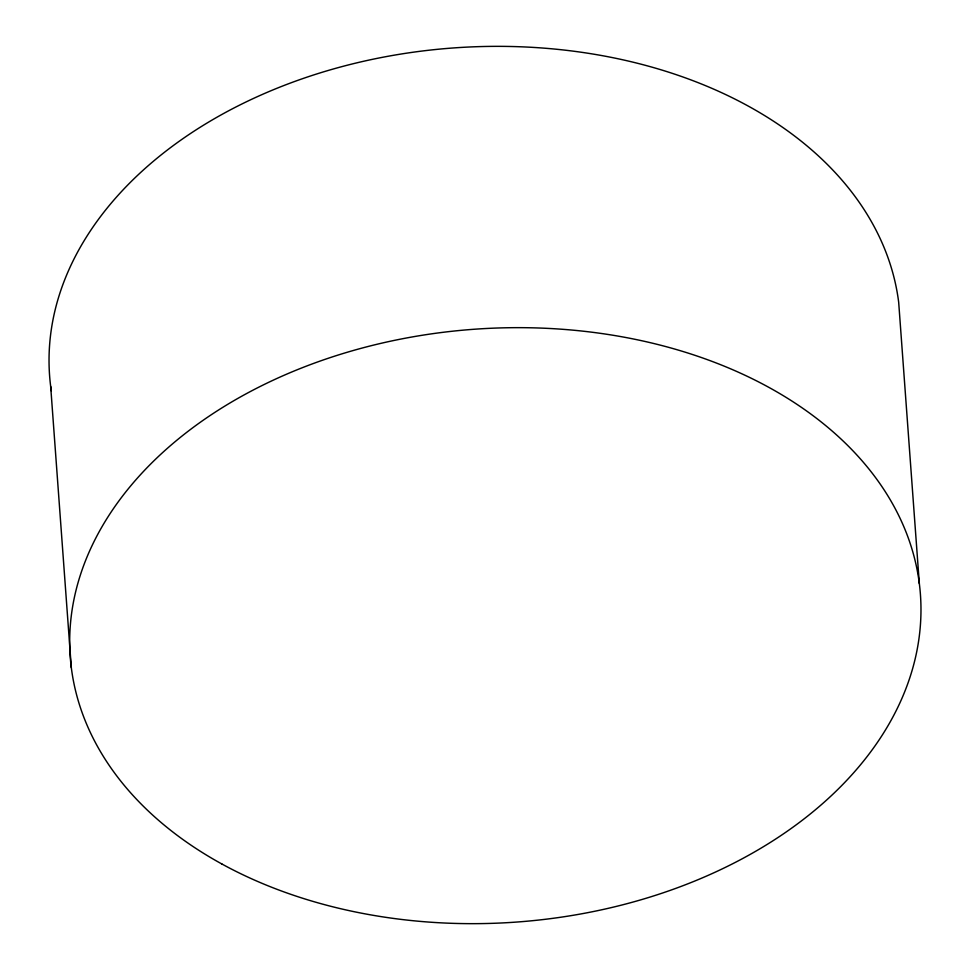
<?xml version="1.0" encoding="UTF-8"?>
<svg xmlns="http://www.w3.org/2000/svg" width="970" height="970" viewBox="0 0 970 970"><rect width="100%" height="100%" fill="white"/><g stroke="black" fill="none" stroke-linecap="round" stroke-linejoin="round"><path stroke-width="1.45" d="M919.33 583.6L898.681 302.288A426.23 297.159 -4.2 0 0 434.172 49.652A426.23 297.159 -4.2 0 0 51.277 390.813M50.67 386.399L71.319 667.712M221.9 864.003A426.23 297.159 -4.2 0 0 914.552 661.382A426.23 297.159 -4.2 0 0 349.539 351.576A426.23 297.159 -4.2 0 0 221.9 864.003"/></g></svg>
